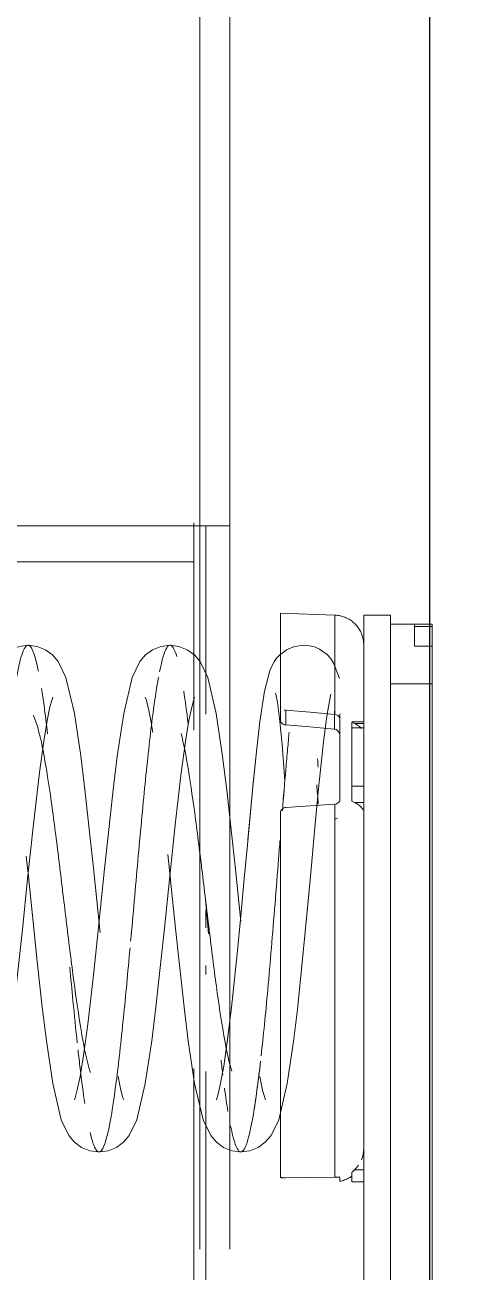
# Model space of a CAD drawing. Extents: x -181672 to 290600, y -29000 to 395522.
# Drawn here: x -4871.7 to -4797, y 41203.2 to 41412.3 of the extents above; entities that cross this region are included whole.
import ezdxf

# ---------------------------------------------------------------- set-up
doc = ezdxf.new("R2010")
doc.units = 0
doc.header["$LTSCALE"] = 10
doc.layers.add('XFM7P20PCW$0$G-IMPT', color=252, linetype='Continuous', lineweight=9)
doc.layers.add('XFM7P20PCW$0$M-EQPM', color=252, linetype='Continuous', lineweight=9)

# ---------------------------------------------------------------- blocks, each defined once
blk = doc.blocks.new('XFM7P20PCW$0$ui_PCW Pump Shockproof Base - PCW防震基座-Renew_dwg_OC500034 UC600022 12___TCEÂù_uÂ__v__ÅK382x125x6t_ipt-1175008-剖面 73')
at = {"layer": 'XFM7P20PCW$0$G-IMPT'}
blk.add_line((130672.37, 25439.5), (130672.37, 25604.5), dxfattribs=at)
blk.add_line((130672.37, 25439.5), (130672.37, 25604.5), dxfattribs=at)
blk = doc.blocks.new('XFM7P20PCW$0$ui_PCW Pump Shockproof Base - PCW防震基座-Renew_dwg_OC500034 CE12___T_v__ÅK²Õ_ó-Âù_uÂ_-1_iam-1175011-剖面 73')
blk.add_blockref('XFM7P20PCW$0$ui_PCW Pump Shockproof Base - PCW防震基座-Renew_dwg_OC500034 UC600022 12___TCEÂù_uÂ__v__ÅK382x125x6t_ipt-1175008-剖面 73', (0, 0))
blk = doc.blocks.new('XFM7P20PCW$0$ui_PCW Pump Shockproof Base - PCW防震基座-Renew_dwg_OC500034 UC600022 12___TCEÂù_uÂ__v__ÅK382x125x6t_ipt-V19-剖面 73')
at = {"layer": 'XFM7P20PCW$0$G-IMPT'}
for p, q in [((130678.37, 25439.5), (130678.37, 25727.5)), ((130678.37, 25439.5), (130678.37, 25727.5)), ((130678.37, 25727.5), (130678.37, 25439.5)), ((130672.37, 25604.5), (130672.37, 25439.5)), ((130672.37, 25604.5), (130672.37, 25439.5)), ((130587.39, 25439.5), (130517.77, 25439.5)), ((130517.77, 25439.5), (130587.39, 25439.5)), ((130672.37, 25439.5), (130644.11, 25439.5)), ((130644.11, 25439.5), (130672.37, 25439.5)), ((130672.37, 25439.5), (130678.88, 25439.5)), ((130678.37, 25439.5), (130672.37, 25439.5))]:
    blk.add_line(p, q, dxfattribs=at)
blk = doc.blocks.new('XFM7P20PCW$0$ui_PCW Pump Shockproof Base - PCW防震基座-Renew_dwg_OC500034 CE12___T_v__ÅK²Õ_ó-Âù_uÂ_-1_iam-V20-剖面 73')
blk.add_blockref('XFM7P20PCW$0$ui_PCW Pump Shockproof Base - PCW防震基座-Renew_dwg_OC500034 UC600022 12___TCEÂù_uÂ__v__ÅK382x125x6t_ipt-V19-剖面 73', (0, 0))
blk = doc.blocks.new('XFM7P20PCW$0$ui_PCW Pump Shockproof Base - PCW防震基座-Renew_dwg_QB100173 JCD-2_³___Æ¹Ô217x97mm-1175024-剖面 73')
at = {"layer": 'XFM7P20PCW$0$G-IMPT'}
for p, q in [((129276.87, 25406.5), (129079.87, 25406.5)), ((129079.87, 25406.5), (129276.87, 25406.5)), ((129276.87, 25402.5), (129276.87, 25406.5)), ((129276.87, 25406.5), (129276.87, 25402.5)), ((129276.87, 25406.5), (129286.87, 25406.5)), ((129286.87, 25406.5), (129276.87, 25406.5)), ((129286.87, 25406.5), (129286.87, 25399.5)), ((129286.87, 25399.5), (129286.87, 25406.5)), ((129286.87, 25406.5), (129286.87, 25399.5)), ((129283.19, 25402.5), (129286.48, 25402.5)), ((129286.48, 25402.5), (129283.19, 25402.5)), ((129283.19, 25402.5), (129286.87, 25402.5)), ((129283.19, 25402.5), (129286.87, 25402.5)), ((129283.19, 25402.5), (129286.87, 25402.5)), ((129283.19, 25402.5), (129286.87, 25402.5)), ((129283.19, 25402.5), (129286.87, 25402.5)), ((129283.19, 25402.5), (129286.87, 25402.5)), ((129283.19, 25402.5), (129286.87, 25402.5)), ((129283.19, 25402.5), (129286.87, 25402.5)), ((129283.19, 25402.5), (129286.87, 25402.5)), ((129283.19, 25402.5), (129286.87, 25402.5)), ((129283.19, 25402.5), (129286.87, 25402.5)), ((129283.19, 25402.5), (129286.87, 25402.5)), ((129283.19, 25402.5), (129286.48, 25402.5)), ((129283.19, 25402.5), (129286.48, 25402.5)), ((129286.87, 25402.5), (129286.87, 25399.5)), ((129286.87, 25399.5), (129286.87, 25402.5)), ((129286.87, 25402.5), (129286.87, 25399.5)), ((129286.87, 25399.5), (129286.87, 25402.5)), ((129286.87, 25402.5), (129286.87, 25399.5)), ((129286.87, 25399.5), (129286.87, 25402.5)), ((129286.87, 25402.5), (129286.87, 25399.5)), ((129286.87, 25399.5), (129286.87, 25402.5)), ((129286.87, 25402.5), (129286.87, 25399.5)), ((129286.87, 25399.5), (129286.87, 25402.5)), ((129286.87, 25402.5), (129286.87, 25399.5)), ((129286.87, 25399.5), (129286.87, 25402.5)), ((129069.87, 25399.5), (129286.87, 25399.5)), ((129069.87, 25399.5), (129286.87, 25399.5)), ((129069.87, 25399.5), (129286.87, 25399.5)), ((129069.87, 25399.5), (129286.87, 25399.5)), ((129069.87, 25399.5), (129286.87, 25399.5)), ((129069.87, 25399.5), (129286.87, 25399.5)), ((129069.87, 25399.5), (129286.87, 25399.5)), ((129069.87, 25399.5), (129286.87, 25399.5)), ((129069.87, 25399.5), (129286.87, 25399.5)), ((129069.87, 25399.5), (129286.87, 25399.5)), ((129069.87, 25399.5), (129286.87, 25399.5)), ((129069.87, 25399.5), (129286.87, 25399.5)), ((129070.25, 25399.5), (129286.48, 25399.5)), ((129070.25, 25399.5), (129286.48, 25399.5)), ((129073.55, 25399.5), (129283.19, 25399.5)), ((129073.55, 25399.5), (129283.19, 25399.5)), ((129079.87, 25399.5), (129276.87, 25399.5)), ((129079.87, 25399.5), (129276.87, 25399.5)), ((129283.19, 25399.5), (129276.87, 25399.5)), ((129276.87, 25399.5), (129283.19, 25399.5))]:
    blk.add_line(p, q, dxfattribs=at)
blk = doc.blocks.new('XFM7P20PCW$0$ui_PCW Pump Shockproof Base - PCW防震基座-Renew_dwg_¹s_ó¹Ï UD100116 CD-2_uÂ__³_y220x100x4_5t-1175025-剖面 73')
at = {"layer": 'XFM7P20PCW$0$G-IMPT'}
for p, q in [((129068.37, 25411), (129288.37, 25411)), ((129288.37, 25411), (129068.37, 25411)), ((129288.37, 25406.5), (129288.37, 25411)), ((129288.37, 25411), (129288.37, 25406.5)), ((129288.37, 25406.5), (129068.37, 25406.5)), ((129068.37, 25406.5), (129288.37, 25406.5))]:
    blk.add_line(p, q, dxfattribs=at)
blk = doc.blocks.new('XFM7P20PCW$0$ui_PCW Pump Shockproof Base - PCW防震基座-Renew_dwg_¹s_ó¹Ï UB405030 _uÂ__W_T_ö 86Dx18d-V52-剖面 73')
at = {"layer": 'XFM7P20PCW$0$G-IMPT'}
for p, q in [((130569.18, 25425), (130574.15, 25425)), ((130569.18, 25425), (130584.32, 25425)), ((130569.18, 25425), (130574.15, 25425)), ((130584.31, 25425), (130569.18, 25425)), ((130574.15, 25425), (130569.18, 25425)), ((130574.15, 25425), (130584.4, 25425)), ((130584.38, 25425), (130574.15, 25425)), ((130663.71, 25425), (130654.78, 25425)), ((130654.78, 25425), (130663.71, 25425)), ((130658, 25425), (130655.45, 25425)), ((130658, 25425), (130655.45, 25425)), ((130663.71, 25425), (130663.39, 25415.83)), ((130569.15, 25415.87), (130573.26, 25415.87)), ((130569.15, 25415.83), (130573.24, 25415.83)), ((130583.71, 25415.83), (130585.21, 25415.83)), ((130592.11, 25415.87), (130593.93, 25415.87)), ((130592.11, 25415.83), (130593.75, 25415.83)), ((130646.75, 25415.83), (130649.21, 25415.83)), ((130652.1, 25415.83), (130663.39, 25415.83)), ((130568.45, 25415), (130569.08, 25415)), ((130568.45, 25415), (130569.08, 25415)), ((130632.59, 25415), (130645.94, 25415)), ((130632.59, 25415), (130645.94, 25415)), ((130643.03, 25415), (130646.78, 25415)), ((130646.78, 25415), (130643.03, 25415)), ((130643.03, 25415), (130645.94, 25415)), ((130645.94, 25415), (130643.03, 25415)), ((130568.35, 25411), (130568.35, 25413)), ((130568.35, 25413), (130569.97, 25413)), ((130568.35, 25411), (130568.35, 25413)), ((130568.35, 25411), (130568.35, 25413)), ((130569.97, 25413), (130568.35, 25413)), ((130570.35, 25412.57), (130570.35, 25411)), ((130570.35, 25411), (130570.35, 25412.57)), ((130632, 25411), (130632, 25412.57)), ((130632, 25411), (130632, 25412.57)), ((130645.41, 25413), (130632.22, 25413)), ((130632.22, 25413), (130645.41, 25413)), ((130634.72, 25413), (130632.22, 25413)), ((130632.22, 25413), (130634.72, 25413)), ((130644.52, 25413), (130634.74, 25413)), ((130634.74, 25413), (130634.74, 25411)), ((130634.74, 25411), (130634.74, 25413)), ((130634.74, 25413), (130644.52, 25413)), ((130644.52, 25411), (130644.52, 25413)), ((130644.52, 25413), (130644.52, 25411)), ((130645.25, 25411), (130645.25, 25412.57)), ((130645.25, 25411), (130645.25, 25412.57)), ((130645.52, 25413), (130645.52, 25411)), ((130645.52, 25413), (130645.52, 25411)), ((130570.35, 25411), (130568.93, 25411)), ((130568.93, 25411), (130570.35, 25411)), ((130574.04, 25411), (130570.35, 25411)), ((130570.35, 25411), (130574.04, 25411)), ((130580.35, 25411), (130574.04, 25411)), ((130580.35, 25411), (130574.04, 25411)), ((130630.16, 25411), (130581.11, 25411)), ((130630.16, 25411), (130581.11, 25411)), ((130624.87, 25411), (130607.02, 25411)), ((130624.87, 25411), (130607.02, 25411)), ((130630.16, 25411), (130632, 25411)), ((130632, 25411), (130630.16, 25411)), ((130632, 25411), (130634.72, 25411)), ((130634.72, 25411), (130632, 25411)), ((130634.74, 25411), (130644.52, 25411)), ((130644.52, 25411), (130634.74, 25411)), ((130658.39, 25411), (130643.41, 25411)), ((130645.25, 25411), (130643.41, 25411)), ((130658.39, 25411), (130643.41, 25411)), ((130643.41, 25411), (130645.25, 25411))]:
    blk.add_line(p, q, dxfattribs=at)
at = {"layer": 'XFM7P20PCW$0$G-IMPT', "flags": 128}
for points in [[(130569.15, 25415.87), (130569.07, 25419.98), (130569, 25424.09)], [(130569, 25424.09), (130569.07, 25419.98), (130569.15, 25415.87)], [(130569.15, 25415.33), (130569.15, 25415.56), (130569.15, 25415.83)], [(130569.15, 25415.83), (130569.15, 25415.56), (130569.15, 25415.33)], [(130658.59, 25411), (130658.79, 25411.02), (130658.99, 25411.04), (130659.19, 25411.06), (130659.38, 25411.1), (130659.58, 25411.14), (130659.77, 25411.19), (130659.96, 25411.25), (130660.15, 25411.32), (130660.34, 25411.39), (130660.52, 25411.48), (130660.7, 25411.57), (130660.87, 25411.66), (130661.05, 25411.76), (130661.21, 25411.87), (130661.38, 25411.99), (130661.53, 25412.11), (130661.69, 25412.24), (130661.83, 25412.38), (130661.98, 25412.52), (130662.11, 25412.66), (130662.24, 25412.81), (130662.37, 25412.97), (130662.49, 25413.13), (130662.6, 25413.3), (130662.7, 25413.47), (130662.8, 25413.64), (130662.89, 25413.82), (130662.97, 25414), (130663.05, 25414.19), (130663.12, 25414.38), (130663.18, 25414.57), (130663.23, 25414.76), (130663.28, 25414.95), (130663.32, 25415.15), (130663.35, 25415.35), (130663.37, 25415.55), (130663.38, 25415.75), (130663.39, 25415.83)], [(130568.45, 25415), (130568.49, 25414.8), (130568.54, 25414.61), (130568.6, 25414.42), (130568.67, 25414.23), (130568.74, 25414.05), (130568.83, 25413.86), (130568.91, 25413.69), (130569.01, 25413.51), (130569.11, 25413.34), (130569.22, 25413.17)], [(130584.49, 25411), (130585.67, 25411), (130586.89, 25411), (130588.15, 25411), (130589.47, 25411)], [(130588.56, 25411), (130587.28, 25411), (130586.04, 25411), (130584.86, 25411)], [(130589.61, 25411), (130590.82, 25411), (130592.21, 25411), (130593.65, 25411), (130595.11, 25411), (130596.61, 25411), (130598.15, 25411)], [(130598.63, 25411), (130597.09, 25411), (130595.58, 25411), (130594.1, 25411), (130592.66, 25411), (130591.25, 25411), (130589.89, 25411)], [(130606.7, 25411), (130605.05, 25411), (130603.41, 25411), (130601.8, 25411), (130600.2, 25411), (130598.63, 25411)], [(130599.71, 25411), (130601.29, 25411), (130602.9, 25411), (130604.53, 25411), (130606.18, 25411), (130607.65, 25411)], [(130607.84, 25411), (130609.52, 25411), (130611.2, 25411), (130612.9, 25411), (130614.6, 25411), (130616.3, 25411)], [(130616.68, 25411), (130615.13, 25411), (130613.43, 25411), (130611.74, 25411), (130610.05, 25411), (130608.37, 25411)], [(130616.68, 25411), (130618, 25411), (130619.69, 25411), (130621.38, 25411), (130623.07, 25411), (130624.74, 25411), (130626.39, 25411), (130628.03, 25411), (130629.65, 25411)], [(130630.16, 25411), (130628.54, 25411), (130626.91, 25411), (130625.26, 25411), (130623.59, 25411), (130621.92, 25411), (130620.23, 25411), (130618.53, 25411), (130616.83, 25411)], [(130643.41, 25411), (130644.68, 25411), (130645.91, 25411), (130647.09, 25411)], [(130646.69, 25411), (130645.49, 25411), (130644.25, 25411)]]:
    blk.add_lwpolyline(points, dxfattribs=at)
at = {"layer": 'XFM7P20PCW$0$G-IMPT'}
for points, knots in [([(130569, 25424.38), (130569.01, 25424.47), (130569.02, 25424.62), (130569.05, 25424.8), (130569.1, 25424.95), (130569.14, 25425), (130569.18, 25425)], [0.2, 0.2, 0.2, 0.2, 0.4, 0.55, 0.7, 1, 1, 1, 1]), ([(130569.18, 25425), (130569.13, 25425), (130569.08, 25424.92), (130569.03, 25424.69), (130569.02, 25424.57), (130569.01, 25424.51)], [0, 0, 0, 0, 0.4, 0.55, 0.7, 0.7, 0.7, 0.7]), ([(130650.84, 25415.86), (130654.19, 25415.86), (130660.81, 25415.85), (130663.39, 25415.83), (130663.39, 25415.83)], [0.1384576, 0.1384576, 0.1384576, 0.1384576, 0.5, 1, 1, 1, 1])]:
    blk.add_open_spline(points, degree=3, knots=knots, dxfattribs=at)
for points in [[(130646.76, 25415.87), (130647.7, 25415.87), (130648.6, 25415.87), (130649.48, 25415.87)], [(130570.35, 25412.57), (130570.28, 25412.64), (130570.15, 25412.78), (130570.03, 25412.93), (130569.97, 25413)], [(130569.97, 25413), (130570.03, 25412.93), (130570.15, 25412.78), (130570.28, 25412.64), (130570.35, 25412.57)], [(130571.13, 25411.9), (130570.85, 25412.1), (130570.59, 25412.32), (130570.35, 25412.57)], [(130570.35, 25412.57), (130570.59, 25412.32), (130570.85, 25412.1), (130571.13, 25411.9)], [(130632.22, 25413), (130632.18, 25412.93), (130632.11, 25412.78), (130632.04, 25412.64), (130632, 25412.57)], [(130632, 25412.57), (130632.04, 25412.64), (130632.11, 25412.78), (130632.18, 25412.93), (130632.22, 25413)], [(130644.41, 25411.41), (130644.72, 25411.67), (130645.01, 25412.07), (130645.25, 25412.57)], [(130645.25, 25412.57), (130645.01, 25412.07), (130644.72, 25411.67), (130644.41, 25411.41)], [(130574.04, 25411), (130573.34, 25411), (130572.66, 25411.14), (130572.03, 25411.41)], [(130572.03, 25411.41), (130572.66, 25411.14), (130573.34, 25411), (130574.04, 25411)], [(130631.16, 25411.41), (130631, 25411.27), (130630.84, 25411.17), (130630.67, 25411.1)], [(130630.67, 25411.1), (130630.84, 25411.17), (130631, 25411.27), (130631.16, 25411.41)]]:
    blk.add_open_spline(points, degree=3, dxfattribs=at)
blk = doc.blocks.new('XFM7P20PCW$0$ui_PCW Pump Shockproof Base - PCW防震基座-Renew_dwg_²Õ_X_ó OB101054 JCD-2_uÂ__U_y _ö_ûÁá_N-V53-剖面 73')
for name, p in [('XFM7P20PCW$0$ui_PCW Pump Shockproof Base - PCW防震基座-Renew_dwg_¹s_ó¹Ï UB405030 _uÂ__W_T_ö 86Dx18d-V52-剖面 73', (0, 0)), ('XFM7P20PCW$0$ui_PCW Pump Shockproof Base - PCW防震基座-Renew_dwg_¹s_ó¹Ï UD100116 CD-2_uÂ__³_y220x100x4_5t-1175025-剖面 73', (1375, 0))]:
    blk.add_blockref(name, p)
blk = doc.blocks.new('XFM7P20PCW$0$ui_PCW Pump Shockproof Base - PCW防震基座-Renew_dwg_50_____j_uÂ_ 85Dx155H-V55-剖面 73')
at = {"layer": 'XFM7P20PCW$0$G-IMPT'}
for p, q in [((130590.86, 25434.05), (130587.74, 25434.51)), ((130634.6, 25429.62), (130625.7, 25430.45))]:
    blk.add_line(p, q, dxfattribs=at)
at = {"layer": 'XFM7P20PCW$0$G-IMPT', "flags": 128}
for points in [[(130573.37, 25431.62), (130573.57, 25433.15), (130574.13, 25434.54), (130575.01, 25435.73), (130576.12, 25436.69), (130577.8, 25437.5)], [(130652.96, 25437.18), (130646.89, 25435.76), (130639.72, 25434.68), (130634.06, 25433.99), (130626.39, 25433.14), (130620.77, 25432.55), (130612.01, 25431.65)], [(130584.88, 25435.03), (130583.07, 25435.46), (130582.18, 25435.73), (130582.11, 25435.76)], [(130573.37, 25431.62), (130573.57, 25430.1), (130574.13, 25428.71), (130575.01, 25427.52), (130576.12, 25426.56), (130578.77, 25425.28), (130579.97, 25425)], [(130624.86, 25430.53), (130619.17, 25431.05), (130612.96, 25431.62), (130610.02, 25431.9)], [(130656.71, 25425.13), (130656.16, 25425.63), (130655.56, 25426.06), (130654.31, 25426.69), (130650.67, 25427.65), (130645.58, 25428.42), (130641.06, 25428.96), (130634.72, 25429.61)], [(130648.79, 25425.48), (130650.15, 25425.74), (130650.34, 25425.79)]]:
    blk.add_lwpolyline(points, dxfattribs=at)
at = {"layer": 'XFM7P20PCW$0$G-IMPT'}
for points, knots in [([(130615.24, 25437.5), (130613.3, 25437.27), (130608, 25436.63), (130599.81, 25435.59), (130591.91, 25434.37), (130588.26, 25433.57), (130586.93, 25433.16)], [0.82893451, 0.82893451, 0.82893451, 0.82893451, 0.83333333, 0.84090909, 0.84848485, 0.85606061, 0.85606061, 0.85606061, 0.85606061]), ([(130579.69, 25429.53), (130577.32, 25429.93), (130573.81, 25430.74), (130572.8, 25431.95), (130575.22, 25432.83), (130577.44, 25433.3), (130577.77, 25433.36)], [0.13432836, 0.13432836, 0.13432836, 0.13432836, 0.14179104, 0.14925373, 0.15671642, 0.15794577, 0.15794577, 0.15794577, 0.15794577]), ([(130625.72, 25425.05), (130624.69, 25425.13), (130621.1, 25425.41), (130612.4, 25426.1), (130600.62, 25427.07), (130592.79, 25427.85), (130589.49, 25428.22)], [0.10669266, 0.10669266, 0.10669266, 0.10669266, 0.10820896, 0.1119403, 0.11940299, 0.12621862, 0.12621862, 0.12621862, 0.12621862]), ([(130646.86, 25415), (130646.63, 25415), (130646.08, 25415), (130645.11, 25415), (130644.16, 25415), (130643.29, 25415), (130642.32, 25415), (130640.43, 25415), (130637.32, 25415), (130634.23, 25415), (130632.6, 25415), (130632.13, 25415)], [-0.35294781, -0.35294781, -0.35294781, -0.35294781, -0.34722222, -0.34027778, -0.33333333, -0.32986111, -0.32638889, -0.31944444, -0.30555556, -0.29166667, -0.28566929, -0.28566929, -0.28566929, -0.28566929]), ([(130634.82, 25415), (130635.55, 25415), (130637.28, 25415), (130639.94, 25415), (130642.19, 25415), (130643.83, 25415), (130644.95, 25415), (130645.84, 25415), (130646.35, 25415), (130646.54, 25415)], [-0.66267095, -0.66267095, -0.66267095, -0.66267095, -0.65277778, -0.63888889, -0.625, -0.61805556, -0.61111111, -0.60416667, -0.59998759, -0.59998759, -0.59998759, -0.59998759])]:
    blk.add_open_spline(points, degree=3, knots=knots, dxfattribs=at)
for points in [[(130609.96, 25437.05), (130611.64, 25437.2), (130613.33, 25437.35), (130615.03, 25437.5)], [(130586.28, 25434.66), (130587.08, 25434.76), (130587.9, 25434.86), (130588.76, 25434.95)], [(130580.13, 25433.79), (130581.32, 25433.99), (130582.64, 25434.18), (130584.08, 25434.37)], [(130588.57, 25428.32), (130585.4, 25428.68), (130582.67, 25429.05), (130580.43, 25429.41)], [(130637.53, 25424.08), (130635.28, 25424.27), (130632.95, 25424.47), (130630.57, 25424.66)], [(130634.93, 25418.9), (130633.91, 25418.81), (130632.82, 25418.72), (130631.69, 25418.63)], [(130637.91, 25418.67), (130638.38, 25418.7), (130638.84, 25418.73), (130639.29, 25418.76)], [(130632.45, 25415), (130632.95, 25415), (130633.44, 25415), (130633.93, 25415)]]:
    blk.add_open_spline(points, degree=3, dxfattribs=at)
blk = doc.blocks.new('XFM7P20PCW$0$ui_PCW Pump Shockproof Base - PCW防震基座-Renew_dwg_QB100173 JCD-2_³___Æ¹Ô217x97mm-V63-剖面 73')
at = {"layer": 'XFM7P20PCW$0$G-IMPT'}
for p, q in [((129276.87, 25406.5), (129079.87, 25406.5)), ((129079.87, 25406.5), (129276.87, 25406.5)), ((129276.87, 25402.5), (129276.87, 25406.5)), ((129276.87, 25406.5), (129276.87, 25399.5)), ((129276.87, 25406.5), (129286.87, 25406.5)), ((129286.87, 25406.5), (129276.87, 25406.5)), ((129286.87, 25406.5), (129286.87, 25399.5)), ((129286.87, 25399.5), (129286.87, 25406.5)), ((129286.87, 25406.5), (129286.87, 25399.5)), ((129283.19, 25402.5), (129286.48, 25402.5)), ((129286.48, 25402.5), (129283.19, 25402.5)), ((129283.19, 25402.5), (129286.87, 25402.5)), ((129283.19, 25402.5), (129286.87, 25402.5)), ((129283.19, 25402.5), (129286.87, 25402.5)), ((129283.19, 25402.5), (129286.87, 25402.5)), ((129283.19, 25402.5), (129286.87, 25402.5)), ((129283.19, 25402.5), (129286.87, 25402.5)), ((129283.19, 25402.5), (129286.87, 25402.5)), ((129283.19, 25402.5), (129286.87, 25402.5)), ((129283.19, 25402.5), (129286.87, 25402.5)), ((129283.19, 25402.5), (129286.87, 25402.5)), ((129283.19, 25402.5), (129286.87, 25402.5)), ((129283.19, 25402.5), (129286.87, 25402.5)), ((129283.19, 25402.5), (129286.48, 25402.5)), ((129283.19, 25402.5), (129286.48, 25402.5)), ((129283.19, 25399.5), (129283.19, 25402.5)), ((129286.48, 25402.5), (129286.48, 25399.5)), ((129286.87, 25402.5), (129286.87, 25399.5)), ((129286.87, 25399.5), (129286.87, 25402.5)), ((129286.87, 25402.5), (129286.87, 25399.5)), ((129286.87, 25399.5), (129286.87, 25402.5)), ((129286.87, 25402.5), (129286.87, 25399.5)), ((129286.87, 25399.5), (129286.87, 25402.5)), ((129286.87, 25402.5), (129286.87, 25399.5)), ((129286.87, 25399.5), (129286.87, 25402.5)), ((129286.87, 25402.5), (129286.87, 25399.5)), ((129286.87, 25399.5), (129286.87, 25402.5)), ((129286.87, 25402.5), (129286.87, 25399.5)), ((129286.87, 25399.5), (129286.87, 25402.5)), ((129069.87, 25399.5), (129286.87, 25399.5)), ((129069.87, 25399.5), (129286.87, 25399.5)), ((129069.87, 25399.5), (129286.87, 25399.5)), ((129069.87, 25399.5), (129286.87, 25399.5)), ((129069.87, 25399.5), (129286.87, 25399.5)), ((129069.87, 25399.5), (129286.87, 25399.5)), ((129069.87, 25399.5), (129286.87, 25399.5)), ((129069.87, 25399.5), (129286.87, 25399.5)), ((129069.87, 25399.5), (129286.87, 25399.5)), ((129069.87, 25399.5), (129286.87, 25399.5)), ((129069.87, 25399.5), (129286.87, 25399.5)), ((129069.87, 25399.5), (129286.87, 25399.5)), ((129070.25, 25399.5), (129286.48, 25399.5)), ((129070.25, 25399.5), (129286.48, 25399.5)), ((129073.55, 25399.5), (129283.19, 25399.5)), ((129073.55, 25399.5), (129283.19, 25399.5)), ((129079.87, 25399.5), (129276.87, 25399.5)), ((129079.87, 25399.5), (129276.87, 25399.5)), ((129283.19, 25399.5), (129276.87, 25399.5)), ((129276.87, 25399.5), (129283.19, 25399.5)), ((129286.48, 25399.5), (129286.87, 25399.5))]:
    blk.add_line(p, q, dxfattribs=at)
blk = doc.blocks.new('XFM7P20PCW$0$ui_PCW Pump Shockproof Base - PCW防震基座-Renew_dwg_¹s_ó¹Ï UB405030 _uÂ__W_T_ö 86Dx18d-V72-剖面 73')
at = {"layer": 'XFM7P20PCW$0$G-IMPT'}
for p, q in [((130569.18, 25425), (130574.15, 25425)), ((130569.18, 25425), (130630.19, 25425)), ((130569.18, 25425), (130574.15, 25425)), ((130584.31, 25425), (130569.18, 25425)), ((130574.15, 25425), (130569.18, 25425)), ((130574.15, 25425), (130589.56, 25425)), ((130584.38, 25425), (130574.15, 25425)), ((130590.25, 25425), (130598.63, 25425)), ((130598.77, 25425), (130607.65, 25425)), ((130608.18, 25425), (130627.71, 25425)), ((130627.71, 25425), (130630.19, 25425)), ((130645.75, 25425), (130648.23, 25425)), ((130658, 25425), (130645.75, 25425)), ((130648.23, 25425), (130645.75, 25425)), ((130648.23, 25425), (130663.71, 25425)), ((130663.71, 25425), (130654.78, 25425)), ((130658, 25425), (130655.45, 25425)), ((130663.71, 25425), (130663.39, 25415.83)), ((130644.99, 25424.09), (130647.46, 25424.09)), ((130569.15, 25415.87), (130573.26, 25415.87)), ((130569.15, 25415.83), (130631.7, 25415.83)), ((130592.11, 25415.87), (130593.93, 25415.87)), ((130647.3, 25415.94), (130644.3, 25415.94)), ((130646.76, 25415.91), (130644.3, 25415.94)), ((130646.75, 25415.83), (130663.39, 25415.83)), ((130568.45, 25415), (130569.08, 25415)), ((130568.45, 25415), (130569.08, 25415)), ((130632.59, 25415), (130645.94, 25415)), ((130632.59, 25415), (130645.94, 25415)), ((130643.03, 25415), (130646.78, 25415)), ((130646.78, 25415), (130643.03, 25415)), ((130643.03, 25415), (130645.94, 25415)), ((130645.94, 25415), (130643.03, 25415)), ((130568.35, 25411), (130568.35, 25413)), ((130568.35, 25413), (130569.97, 25413)), ((130568.35, 25411), (130568.35, 25413)), ((130568.35, 25411), (130568.35, 25413)), ((130569.97, 25413), (130568.35, 25413)), ((130570.35, 25412.57), (130570.35, 25411)), ((130570.35, 25411), (130570.35, 25412.57)), ((130632, 25411), (130632, 25412.57)), ((130632, 25411), (130632, 25412.57)), ((130645.41, 25413), (130632.22, 25413)), ((130632.22, 25413), (130645.41, 25413)), ((130634.72, 25413), (130632.22, 25413)), ((130632.22, 25413), (130634.74, 25413)), ((130644.52, 25413), (130634.74, 25413)), ((130634.74, 25413), (130634.74, 25411)), ((130634.74, 25411), (130634.74, 25413)), ((130634.74, 25413), (130644.52, 25413)), ((130644.52, 25411), (130644.52, 25413)), ((130644.52, 25413), (130644.52, 25411)), ((130644.52, 25413), (130645.41, 25413)), ((130645.25, 25411), (130645.25, 25412.57)), ((130645.25, 25411), (130645.25, 25412.57)), ((130645.52, 25413), (130645.52, 25411)), ((130645.52, 25413), (130645.52, 25411)), ((130570.35, 25411), (130568.93, 25411)), ((130568.93, 25411), (130570.35, 25411)), ((130574.04, 25411), (130570.35, 25411)), ((130570.35, 25411), (130574.04, 25411)), ((130580.35, 25411), (130574.04, 25411)), ((130580.35, 25411), (130574.04, 25411)), ((130630.16, 25411), (130581.11, 25411)), ((130630.16, 25411), (130581.11, 25411)), ((130624.87, 25411), (130607.02, 25411)), ((130624.87, 25411), (130607.02, 25411)), ((130630.16, 25411), (130632, 25411)), ((130632, 25411), (130630.16, 25411)), ((130632, 25411), (130634.72, 25411)), ((130634.72, 25411), (130632, 25411)), ((130634.74, 25411), (130644.52, 25411)), ((130644.52, 25411), (130634.74, 25411)), ((130658.39, 25411), (130643.41, 25411)), ((130645.25, 25411), (130643.41, 25411)), ((130658.39, 25411), (130643.41, 25411)), ((130643.41, 25411), (130645.25, 25411))]:
    blk.add_line(p, q, dxfattribs=at)
at = {"layer": 'XFM7P20PCW$0$G-IMPT', "flags": 128}
for points in [[(130569.15, 25415.87), (130569.07, 25419.98), (130569, 25424.09)], [(130569, 25424.09), (130569.07, 25419.98), (130569.15, 25415.87)], [(130631.14, 25424.09), (130631.42, 25419.98), (130631.69, 25415.87)], [(130644.99, 25424.09), (130644.65, 25420.03), (130644.3, 25415.97)], [(130646.76, 25415.87), (130647.11, 25419.98), (130647.46, 25424.09)], [(130569.12, 25415.04), (130569.14, 25415.15), (130569.15, 25415.33), (130569.15, 25415.56), (130569.15, 25415.83)], [(130569.15, 25415.83), (130569.15, 25415.56), (130569.15, 25415.33)], [(130629.31, 25415.42), (130629.25, 25415.66), (130629.22, 25415.94)], [(130631.7, 25415.83), (130631.77, 25415.56), (130631.91, 25415.33), (130632.1, 25415.15), (130632.33, 25415.04), (130632.59, 25415)], [(130644.3, 25415.94), (130644.22, 25415.66), (130644.06, 25415.42), (130643.84, 25415.23), (130643.58, 25415.1), (130643.31, 25415.02)], [(130645.94, 25415), (130646.16, 25415.04), (130646.37, 25415.15), (130646.55, 25415.33), (130646.68, 25415.56), (130646.75, 25415.83)], [(130658.59, 25411), (130658.79, 25411.02), (130658.99, 25411.04), (130659.19, 25411.06), (130659.38, 25411.1), (130659.58, 25411.14), (130659.77, 25411.19), (130659.96, 25411.25), (130660.15, 25411.32), (130660.34, 25411.39), (130660.52, 25411.48), (130660.7, 25411.57), (130660.87, 25411.66), (130661.05, 25411.76), (130661.21, 25411.87), (130661.38, 25411.99), (130661.53, 25412.11), (130661.69, 25412.24), (130661.83, 25412.38), (130661.98, 25412.52), (130662.11, 25412.66), (130662.24, 25412.81), (130662.37, 25412.97), (130662.49, 25413.13), (130662.6, 25413.3), (130662.7, 25413.47), (130662.8, 25413.64), (130662.89, 25413.82), (130662.97, 25414), (130663.05, 25414.19), (130663.12, 25414.38), (130663.18, 25414.57), (130663.23, 25414.76), (130663.28, 25414.95), (130663.32, 25415.15), (130663.35, 25415.35), (130663.37, 25415.55), (130663.38, 25415.75), (130663.39, 25415.83)], [(130568.45, 25415), (130568.49, 25414.8), (130568.54, 25414.61), (130568.6, 25414.42), (130568.67, 25414.23), (130568.74, 25414.05), (130568.83, 25413.86), (130568.91, 25413.69), (130569.01, 25413.51), (130569.11, 25413.34), (130569.22, 25413.17), (130569.34, 25413.01), (130569.35, 25413)], [(130575.42, 25411), (130574.93, 25411), (130574.5, 25411), (130574.14, 25411), (130574.04, 25411)], [(130584.49, 25411), (130585.67, 25411), (130586.89, 25411), (130588.15, 25411), (130589.47, 25411)], [(130588.56, 25411), (130587.28, 25411), (130586.04, 25411), (130584.86, 25411)], [(130589.61, 25411), (130590.82, 25411), (130592.21, 25411), (130593.65, 25411), (130595.11, 25411), (130596.61, 25411), (130598.15, 25411)], [(130598.63, 25411), (130597.09, 25411), (130595.58, 25411), (130594.1, 25411), (130592.66, 25411), (130591.25, 25411), (130589.89, 25411)], [(130630.16, 25411), (130628.54, 25411), (130626.91, 25411), (130625.26, 25411), (130623.59, 25411), (130621.92, 25411), (130620.23, 25411), (130618.53, 25411), (130616.83, 25411), (130615.13, 25411), (130613.43, 25411), (130611.74, 25411), (130610.05, 25411), (130608.37, 25411), (130606.7, 25411), (130605.05, 25411), (130603.41, 25411), (130601.8, 25411), (130600.2, 25411), (130598.63, 25411)], [(130599.71, 25411), (130601.29, 25411), (130602.9, 25411), (130604.53, 25411), (130606.18, 25411), (130607.65, 25411)], [(130607.84, 25411), (130609.52, 25411), (130611.2, 25411), (130612.9, 25411), (130614.6, 25411), (130616.3, 25411)], [(130616.68, 25411), (130618, 25411), (130619.69, 25411), (130621.38, 25411), (130623.07, 25411), (130624.74, 25411), (130626.39, 25411), (130628.03, 25411), (130629.65, 25411)], [(130643.41, 25411), (130644.68, 25411), (130645.91, 25411), (130647.09, 25411)], [(130646.69, 25411), (130645.49, 25411), (130644.25, 25411)], [(130658.36, 25411), (130658.25, 25411), (130658.08, 25411), (130657.85, 25411), (130657.54, 25411), (130657.17, 25411), (130656.73, 25411), (130656.23, 25411)]]:
    blk.add_lwpolyline(points, dxfattribs=at)
at = {"layer": 'XFM7P20PCW$0$G-IMPT'}
for points, knots in [([(130569, 25424.09), (130569, 25424.19), (130569, 25424.38), (130569.02, 25424.62), (130569.05, 25424.8), (130569.1, 25424.95), (130569.14, 25425), (130569.18, 25425)], [0, 0, 0, 0, 0.2, 0.4, 0.55, 0.7, 1, 1, 1, 1]), ([(130569.18, 25425), (130569.13, 25425), (130569.08, 25424.92), (130569.03, 25424.69), (130569.02, 25424.57), (130569.01, 25424.51)], [0, 0, 0, 0, 0.4, 0.55, 0.7, 0.7, 0.7, 0.7]), ([(130630.19, 25425), (130630.39, 25425), (130630.64, 25424.92), (130630.9, 25424.69), (130631.03, 25424.51), (130631.11, 25424.31), (130631.14, 25424.16), (130631.14, 25424.09)], [0, 0, 0, 0, 0.4, 0.55, 0.7, 0.85, 1, 1, 1, 1]), ([(130645.75, 25425), (130645.6, 25425), (130645.4, 25424.92), (130645.2, 25424.7), (130645.09, 25424.52), (130645.02, 25424.31), (130644.99, 25424.16), (130644.99, 25424.09)], [0, 0, 0, 0, 0.4, 0.55, 0.7, 0.85, 1, 1, 1, 1]), ([(130650.84, 25415.86), (130654.19, 25415.86), (130660.81, 25415.85), (130663.39, 25415.83), (130663.39, 25415.83)], [0.1384576, 0.1384576, 0.1384576, 0.1384576, 0.5, 1, 1, 1, 1]), ([(130632, 25412.57), (130631.76, 25412.07), (130631.33, 25411.48), (130630.84, 25411.17), (130630.67, 25411.1)], [-1, -1, -1, -1, -0.5, -0.25, -0.25, -0.25, -0.25])]:
    blk.add_open_spline(points, degree=3, knots=knots, dxfattribs=at)
for points in [[(130647.46, 25424.09), (130647.47, 25424.19), (130647.49, 25424.29), (130647.52, 25424.38)], [(130647.91, 25424.9), (130648.01, 25424.97), (130648.12, 25425), (130648.23, 25425)], [(130646.76, 25415.87), (130647.7, 25415.87), (130648.6, 25415.87), (130649.48, 25415.87)], [(130570.35, 25412.57), (130570.28, 25412.64), (130570.15, 25412.78), (130570.03, 25412.93), (130569.97, 25413)], [(130569.97, 25413), (130570.03, 25412.93), (130570.15, 25412.78), (130570.28, 25412.64), (130570.35, 25412.57)], [(130571.13, 25411.9), (130570.85, 25412.1), (130570.59, 25412.32), (130570.35, 25412.57)], [(130570.35, 25412.57), (130570.59, 25412.32), (130570.85, 25412.1), (130571.13, 25411.9)], [(130632.22, 25413), (130632.18, 25412.93), (130632.11, 25412.78), (130632.04, 25412.64), (130632, 25412.57)], [(130632, 25412.57), (130632.04, 25412.64), (130632.11, 25412.78), (130632.18, 25412.93), (130632.22, 25413)], [(130644.41, 25411.41), (130644.72, 25411.67), (130645.01, 25412.07), (130645.25, 25412.57)], [(130645.25, 25412.57), (130645.01, 25412.07), (130644.72, 25411.67), (130644.41, 25411.41)], [(130645.25, 25412.57), (130645.29, 25412.64), (130645.34, 25412.78), (130645.39, 25412.93), (130645.41, 25413)], [(130574.04, 25411), (130573.34, 25411), (130572.66, 25411.14), (130572.03, 25411.41)], [(130572.03, 25411.41), (130572.66, 25411.14), (130573.34, 25411), (130574.04, 25411)], [(130630.67, 25411.1), (130630.84, 25411.17), (130631, 25411.27), (130631.16, 25411.41)]]:
    blk.add_open_spline(points, degree=3, dxfattribs=at)
blk = doc.blocks.new('XFM7P20PCW$0$ui_PCW Pump Shockproof Base - PCW防震基座-Renew_dwg_²Õ_X_ó OB101054 JCD-2_uÂ__U_y _ö_ûÁá_N-V73-剖面 73')
for name, p in [('XFM7P20PCW$0$ui_PCW Pump Shockproof Base - PCW防震基座-Renew_dwg_¹s_ó¹Ï UB405030 _uÂ__W_T_ö 86Dx18d-V72-剖面 73', (0, 0)), ('XFM7P20PCW$0$ui_PCW Pump Shockproof Base - PCW防震基座-Renew_dwg_¹s_ó¹Ï UD100116 CD-2_uÂ__³_y220x100x4_5t-1175025-剖面 73', (1375, 0))]:
    blk.add_blockref(name, p)
blk = doc.blocks.new('XFM7P20PCW$0$ui_PCW Pump Shockproof Base - PCW防震基座-Renew_dwg_50_____j_uÂ_ 85Dx155H-V75-剖面 73')
at = {"layer": 'XFM7P20PCW$0$G-IMPT', "flags": 128}
for points in [[(130658.37, 25467.33), (130658.17, 25468.85), (130657.6, 25470.24), (130656.73, 25471.43), (130655.62, 25472.39), (130652.96, 25473.67), (130646.91, 25475.09), (130639.79, 25476.16), (130634.14, 25476.85), (130626.49, 25477.7), (130620.94, 25478.28), (130612.29, 25479.17), (130603.45, 25480.1), (130594.77, 25481.11), (130589.54, 25481.83), (130586.03, 25482.41), (130583.76, 25482.88), (130582.46, 25483.23), (130582.12, 25483.36)], [(130573.37, 25479.23), (130573.57, 25477.71), (130574.13, 25476.31), (130575, 25475.13), (130576.11, 25474.16), (130578.78, 25472.88), (130584.8, 25471.46), (130591.89, 25470.4), (130597.5, 25469.71), (130605.12, 25468.86), (130610.65, 25468.28), (130619.16, 25467.41), (130628.34, 25466.44), (130637.02, 25465.43), (130642.24, 25464.71), (130645.73, 25464.13), (130648, 25463.66), (130649.28, 25463.31), (130649.62, 25463.19)], [(130573.37, 25455.43), (130573.57, 25456.95), (130574.14, 25458.34), (130575.01, 25459.53), (130576.12, 25460.49), (130578.77, 25461.77), (130584.83, 25463.19), (130591.98, 25464.26), (130597.64, 25464.96), (130605.29, 25465.81), (130610.87, 25466.39), (130619.58, 25467.28), (130622.98, 25467.64)], [(130658.37, 25467.33), (130658.17, 25465.81), (130657.6, 25464.41), (130656.73, 25463.23), (130655.62, 25462.26), (130652.96, 25460.98), (130646.91, 25459.56), (130639.78, 25458.49), (130634.16, 25457.8), (130626.51, 25456.95), (130620.94, 25456.37), (130612.3, 25455.48), (130610.18, 25455.26)], [(130658.37, 25443.53), (130658.17, 25445.05), (130657.6, 25446.44), (130656.73, 25447.63), (130655.62, 25448.59), (130652.96, 25449.87), (130646.9, 25451.29), (130639.75, 25452.36), (130634.08, 25453.06), (130626.43, 25453.91), (130620.83, 25454.49), (130612.11, 25455.39), (130603.5, 25456.3), (130594.79, 25457.31), (130589.54, 25458.03), (130586.03, 25458.61), (130583.76, 25459.08), (130582.46, 25459.43), (130582.12, 25459.56)], [(130573.37, 25455.43), (130573.57, 25453.91), (130574.13, 25452.51), (130575, 25451.33), (130576.11, 25450.36), (130578.78, 25449.08), (130584.84, 25447.66), (130591.99, 25446.59), (130597.64, 25445.89), (130605.31, 25445.04), (130610.92, 25444.46), (130619.65, 25443.56), (130628.24, 25442.65), (130636.98, 25441.63), (130642.22, 25440.91), (130645.71, 25440.34), (130647.99, 25439.87), (130649.27, 25439.52), (130649.62, 25439.39)], [(130586.02, 25452.24), (130583.74, 25451.76), (130582.46, 25451.42), (130582.12, 25451.29)], [(130643.74, 25446.39), (130645.71, 25446.71), (130647.98, 25447.18), (130649.27, 25447.53), (130649.62, 25447.66)], [(130573.37, 25431.62), (130573.57, 25433.15), (130574.13, 25434.54), (130575.01, 25435.73), (130576.12, 25436.69), (130578.77, 25437.97), (130584.83, 25439.39), (130591.98, 25440.46), (130597.64, 25441.16), (130605.27, 25442), (130610.86, 25442.59), (130619.53, 25443.48), (130623.27, 25443.87)], [(130658.37, 25443.53), (130658.17, 25442.01), (130657.6, 25440.61), (130656.73, 25439.42), (130655.62, 25438.46), (130652.96, 25437.18), (130646.89, 25435.76), (130639.72, 25434.68), (130634.06, 25433.99), (130626.39, 25433.14), (130620.77, 25432.55), (130612.01, 25431.65)], [(130658.36, 25421.1), (130658.16, 25422.6), (130657.59, 25423.98), (130656.71, 25425.13), (130656.16, 25425.63), (130655.56, 25426.06), (130654.31, 25426.69), (130650.67, 25427.65), (130645.58, 25428.42), (130641.06, 25428.96), (130634.6, 25429.62), (130624.86, 25430.53), (130619.17, 25431.05), (130612.96, 25431.62), (130606.57, 25432.23), (130597.6, 25433.18), (130591.86, 25433.9), (130587.74, 25434.51), (130584.88, 25435.03), (130583.07, 25435.46), (130582.18, 25435.73), (130582.11, 25435.76)], [(130573.37, 25431.62), (130573.57, 25430.1), (130574.13, 25428.71), (130575.01, 25427.52), (130576.12, 25426.56), (130578.77, 25425.28), (130584.85, 25423.85), (130591.92, 25422.8), (130597.28, 25422.15), (130604.05, 25421.43), (130613.15, 25420.56), (130620.19, 25419.91), (130627.78, 25419.22), (130634.34, 25418.59), (130642.16, 25417.76), (130646.46, 25417.2), (130648.96, 25416.78), (130650.12, 25416.51)], [(130586.03, 25428.44), (130583.75, 25427.97), (130582.46, 25427.62), (130582.11, 25427.49)], [(130635.54, 25424.23), (130641.69, 25424.69), (130646.1, 25425.12), (130648.79, 25425.48), (130650.15, 25425.74), (130650.34, 25425.79)], [(130652.76, 25415.09), (130655.42, 25416.07), (130656.16, 25416.59), (130656.79, 25417.16), (130657.71, 25418.44), (130658.06, 25419.27), (130658.32, 25420.41), (130658.36, 25421.1)]]:
    blk.add_lwpolyline(points, dxfattribs=at)
at = {"layer": 'XFM7P20PCW$0$G-IMPT'}
for points, knots in [([(130654.03, 25465.6), (130654.46, 25465.69), (130656.71, 25466.18), (130659, 25467.07), (130657.82, 25468.19), (130654.81, 25468.92), (130653.09, 25469.23)], [0.35660188, 0.35660188, 0.35660188, 0.35660188, 0.35820896, 0.36567164, 0.37313433, 0.37899716, 0.37899716, 0.37899716, 0.37899716]), ([(130646.61, 25466.49), (130646.23, 25466.28), (130644.7, 25465.67), (130640.24, 25464.65), (130632.46, 25463.44), (130623.01, 25462.23), (130612.83, 25461.02), (130602.96, 25459.8), (130594.4, 25458.59), (130589.27, 25457.62), (130587.2, 25457.05), (130586.68, 25456.88)], [0.64754543, 0.64754543, 0.64754543, 0.64754543, 0.65151515, 0.65909091, 0.66666667, 0.67424242, 0.68181818, 0.68939394, 0.6969697, 0.70454545, 0.70766078, 0.70766078, 0.70766078, 0.70766078]), ([(130643.5, 25464.06), (130645.18, 25464.25), (130647.89, 25464.59), (130650.2, 25464.93), (130651.1, 25465.08)], [0.347098266, 0.347098266, 0.347098266, 0.347098266, 0.350746269, 0.353388991, 0.353388991, 0.353388991, 0.353388991]), ([(130591.69, 25459.08), (130593.91, 25459.32), (130598.03, 25459.74), (130602.46, 25460.16), (130604.37, 25460.34)], [0.316448309, 0.316448309, 0.316448309, 0.316448309, 0.320895522, 0.324180478, 0.324180478, 0.324180478, 0.324180478]), ([(130581.51, 25457.81), (130583.24, 25458.07), (130586.11, 25458.45), (130589.41, 25458.83), (130590.48, 25458.95)], [0.308596576, 0.308596576, 0.308596576, 0.308596576, 0.313432836, 0.315627879, 0.315627879, 0.315627879, 0.315627879]), ([(130607.61, 25450.22), (130603.53, 25450.59), (130595.25, 25451.36), (130584.59, 25452.54), (130576.8, 25453.75), (130572.96, 25454.96), (130573.41, 25456.02), (130575.55, 25456.67), (130576.62, 25456.92)], [0.26180211, 0.26180211, 0.26180211, 0.26180211, 0.26865672, 0.2761194, 0.28358209, 0.29104478, 0.29850746, 0.30309509, 0.30309509, 0.30309509, 0.30309509]), ([(130652.99, 25445.45), (130651.11, 25445.8), (130646.02, 25446.54), (130635.44, 25447.7), (130622.33, 25448.91), (130613.16, 25449.71), (130608.7, 25450.12)], [0.23244131, 0.23244131, 0.23244131, 0.23244131, 0.23880597, 0.24626866, 0.25373134, 0.26119403, 0.26119403, 0.26119403, 0.26119403]), ([(130656.46, 25442.39), (130656.98, 25442.54), (130658.47, 25443.1), (130658.66, 25444.06), (130655.94, 25444.87), (130653.92, 25445.27)], [0.21355051, 0.21355051, 0.21355051, 0.21355051, 0.21641791, 0.2238806, 0.23134328, 0.23134328, 0.23134328, 0.23134328]), ([(130588.57, 25428.32), (130585.05, 25428.72), (130579.08, 25429.53), (130573.81, 25430.74), (130572.8, 25431.95), (130575.22, 25432.83), (130577.44, 25433.3), (130577.77, 25433.36)], [0.12686567, 0.12686567, 0.12686567, 0.12686567, 0.13432836, 0.14179104, 0.14925373, 0.15671642, 0.15794577, 0.15794577, 0.15794577, 0.15794577]), ([(130625.72, 25425.05), (130624.69, 25425.13), (130621.1, 25425.41), (130612.4, 25426.1), (130600.62, 25427.07), (130592.79, 25427.85), (130589.49, 25428.22)], [0.10669266, 0.10669266, 0.10669266, 0.10669266, 0.10820896, 0.1119403, 0.11940299, 0.12621862, 0.12621862, 0.12621862, 0.12621862]), ([(130643.78, 25423.52), (130642.86, 25423.61), (130640.85, 25423.79), (130636.5, 25424.17), (130632.95, 25424.47), (130630.57, 25424.66)], [0.097283853, 0.097283853, 0.097283853, 0.097283853, 0.098880597, 0.100746269, 0.10430058, 0.10430058, 0.10430058, 0.10430058]), ([(130646.86, 25415), (130646.63, 25415), (130646.08, 25415), (130645.11, 25415), (130644.16, 25415), (130643.29, 25415), (130642.32, 25415), (130640.43, 25415), (130637.32, 25415), (130634.23, 25415), (130632.6, 25415), (130632.13, 25415)], [-0.35294781, -0.35294781, -0.35294781, -0.35294781, -0.34722222, -0.34027778, -0.33333333, -0.32986111, -0.32638889, -0.31944444, -0.30555556, -0.29166667, -0.28566929, -0.28566929, -0.28566929, -0.28566929]), ([(130634.82, 25415), (130635.55, 25415), (130637.28, 25415), (130639.94, 25415), (130642.19, 25415), (130643.83, 25415), (130644.95, 25415), (130645.84, 25415), (130646.35, 25415), (130646.54, 25415)], [-0.66267095, -0.66267095, -0.66267095, -0.66267095, -0.65277778, -0.63888889, -0.625, -0.61805556, -0.61111111, -0.60416667, -0.59998759, -0.59998759, -0.59998759, -0.59998759])]:
    blk.add_open_spline(points, degree=3, knots=knots, dxfattribs=at)
for points in [[(130643.55, 25441.64), (130641.95, 25441.24), (130637.79, 25440.43), (130629.34, 25439.22), (130619.52, 25438.01), (130609.33, 25436.8), (130599.81, 25435.59), (130591.91, 25434.37), (130588.26, 25433.57), (130586.93, 25433.16)], [(130645.17, 25440.46), (130647.21, 25440.71), (130649.06, 25440.96), (130650.67, 25441.21)], [(130609.96, 25437.05), (130611.91, 25437.22), (130613.88, 25437.4), (130615.85, 25437.57)], [(130586.28, 25434.66), (130587.08, 25434.76), (130587.9, 25434.86), (130588.76, 25434.95)], [(130580.13, 25433.79), (130581.32, 25433.99), (130582.64, 25434.18), (130584.08, 25434.37)], [(130634.93, 25418.9), (130633.91, 25418.81), (130632.82, 25418.72), (130631.69, 25418.63)], [(130637.91, 25418.67), (130638.38, 25418.7), (130638.84, 25418.73), (130639.29, 25418.76)], [(130632.45, 25415), (130632.95, 25415), (130633.44, 25415), (130633.93, 25415)]]:
    blk.add_open_spline(points, degree=3, dxfattribs=at)
blk = doc.blocks.new('XFM7P20PCW$0$ui_PCW Pump Shockproof Base - _D_PCW Pump Shockproof Base_3000Lx1500Wx300H-1175038-剖面 73')
at = {"layer": 'XFM7P20PCW$0$G-IMPT'}
for p, q in [((130799.66, 25438.5), (130799.66, 25728.5)), ((130799.66, 25727.5), (130799.66, 25439.5)), ((130799.66, 25438.09), (130799.66, 25439.5)), ((131221.81, 25438.5), (130678.37, 25438.5)), ((130799.66, 25438.5), (130799.66, 25433.5)), ((130799.66, 25433.5), (130799.66, 25437.5)), ((130799.66, 25437.5), (130799.66, 25433.5)), ((130799.66, 25433.5), (130799.66, 25437.4)), ((131220.09, 25433.5), (130678.37, 25433.5)), ((131220.09, 25433.5), (130678.37, 25433.5)), ((131220.09, 25433.5), (130678.37, 25433.5)), ((130678.37, 25433.5), (131220.09, 25433.5)), ((130678.37, 25433.5), (131220.09, 25433.5))]:
    blk.add_line(p, q, dxfattribs=at)
at = {"layer": 'XFM7P20PCW$0$M-EQPM'}
for p, q in [((130648.21, 25437.5), (130708.17, 25437.5)), ((130708.17, 25437.5), (130648.21, 25437.5)), ((130724.44, 25437.5), (130725.92, 25437.5)), ((130725.92, 25437.5), (130724.44, 25437.5)), ((130732.28, 25437.5), (130735.23, 25437.5)), ((130735.23, 25437.5), (130732.28, 25437.5)), ((130768.09, 25437.5), (130793.66, 25437.5)), ((130793.66, 25437.5), (130768.09, 25437.5)), ((130793.66, 25437.5), (130799.66, 25437.5)), ((130799.66, 25437.5), (130793.66, 25437.5))]:
    blk.add_line(p, q, dxfattribs=at)
for name, p in [('XFM7P20PCW$0$ui_PCW Pump Shockproof Base - PCW防震基座-Renew_dwg_OC500034 CE12___T_v__ÅK²Õ_ó-Âù_uÂ_-1_iam-V20-剖面 73', (121.3, 0)), ('XFM7P20PCW$0$ui_PCW Pump Shockproof Base - PCW防震基座-Renew_dwg_OC500034 CE12___T_v__ÅK²Õ_ó-Âù_uÂ_-1_iam-1175011-剖面 73', (121.3, 0)), ('XFM7P20PCW$0$ui_PCW Pump Shockproof Base - PCW防震基座-Renew_dwg_50_____j_uÂ_ 85Dx155H-V75-剖面 73', (121.3, 0)), ('XFM7P20PCW$0$ui_PCW Pump Shockproof Base - PCW防震基座-Renew_dwg_50_____j_uÂ_ 85Dx155H-V55-剖面 73', (121.3, 0)), ('XFM7P20PCW$0$ui_PCW Pump Shockproof Base - PCW防震基座-Renew_dwg_²Õ_X_ó OB101054 JCD-2_uÂ__U_y _ö_ûÁá_N-V53-剖面 73', (121.3, 0)), ('XFM7P20PCW$0$ui_PCW Pump Shockproof Base - PCW防震基座-Renew_dwg_²Õ_X_ó OB101054 JCD-2_uÂ__U_y _ö_ûÁá_N-V73-剖面 73', (121.3, 0)), ('XFM7P20PCW$0$ui_PCW Pump Shockproof Base - PCW防震基座-Renew_dwg_QB100173 JCD-2_³___Æ¹Ô217x97mm-1175024-剖面 73', (1496.3, 0)), ('XFM7P20PCW$0$ui_PCW Pump Shockproof Base - PCW防震基座-Renew_dwg_QB100173 JCD-2_³___Æ¹Ô217x97mm-V63-剖面 73', (1496.3, 0))]:
    blk.add_blockref(name, p)
blk = doc.blocks.new('XFM7P20PCW')
blk.add_lwpolyline([(-4704.33707, 39726.01713), (-4704.33707, 42681.01713), (-4803.81063, 42681.01713), (-4803.81063, 39726.01713)], close=True)
at = {"layer": 'XFM7P20PCW$0$M-EQPM', "rotation": 90}
blk.add_blockref('XFM7P20PCW$0$ui_PCW Pump Shockproof Base - _D_PCW Pump Shockproof Base_3000Lx1500Wx300H-1175038-剖面 73', (20596.18937, -89471.3504), dxfattribs=at)

msp = doc.modelspace()

# ---------------------------------------------------------------- block references
msp.add_blockref('XFM7P20PCW', (0, 0))

doc.saveas('drawing.dxf')
